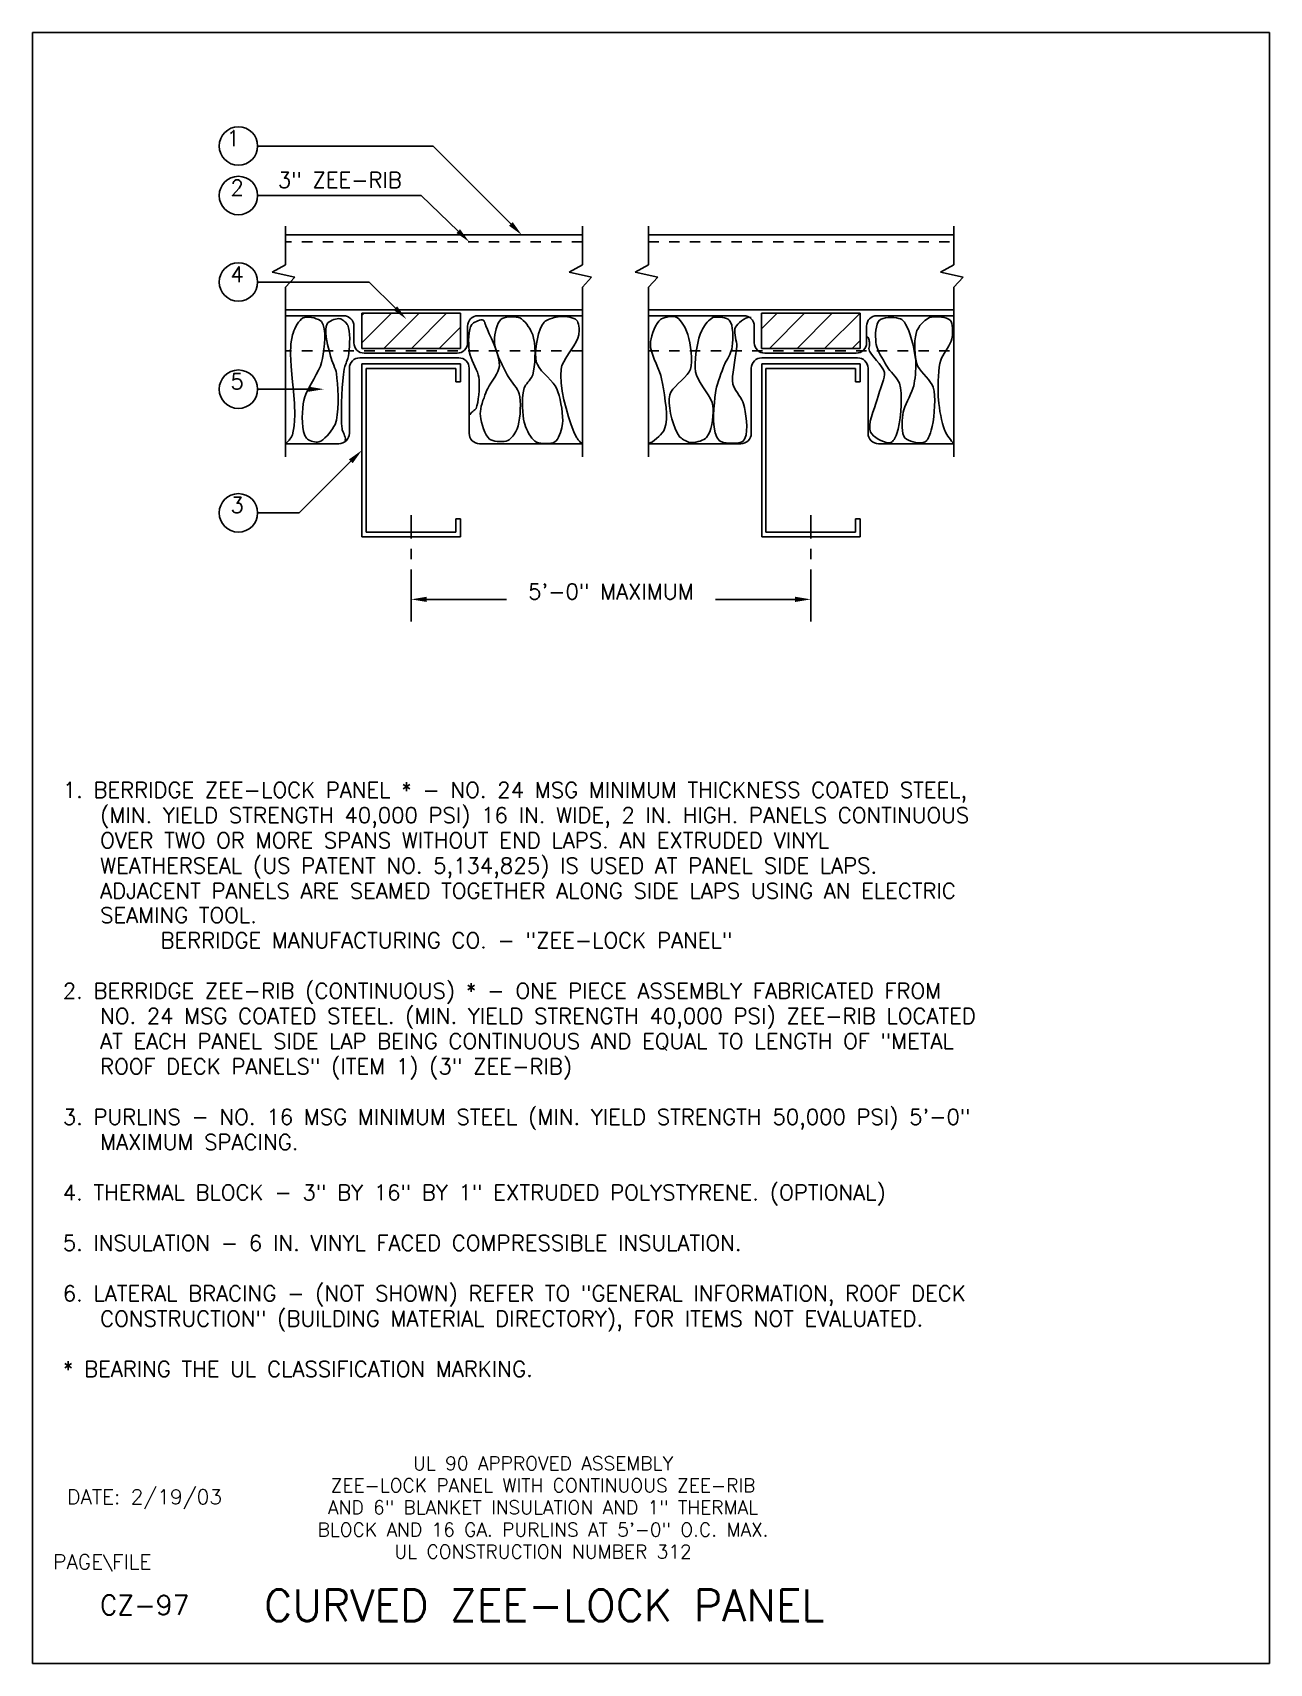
# Model space of a CAD drawing. Extents: x 0 to 11.9, y 0 to 15.7.
import ezdxf
from ezdxf.enums import TextEntityAlignment as Align

# ---------------------------------------------------------------- set-up
doc = ezdxf.new("R2010")
doc.units = 0
doc.header["$LTSCALE"] = 0.199995
doc.header["$MEASUREMENT"] = 0
doc.linetypes.add('CENTERX2', pattern=[4, 2.5, -0.5, 0.5, -0.5])
doc.linetypes.add('HIDDENX2', pattern=[0.75, 0.5, -0.25])
doc.layers.get('0').update_dxf_attribs({"linetype": 'CONTINUOUS'})
for name, color, linetype in [('BORDER', 7, 'CONTINUOUS'), ('CMP-FLSH', 7, 'CONTINUOUS'), ('DIM-TXT', 7, 'CONTINUOUS'), ('STRCTR', 7, 'CONTINUOUS')]:
    doc.layers.add(name, color=color, linetype=linetype)
doc.styles.add('ROMANS', font='romans', dxfattribs={"height": 0.15})

# ---------------------------------------------------------------- blocks, each defined once
blk = doc.blocks.new('*X0')
at = {"color": 0, "linetype": 'CONTINUOUS'}
for p, q in [((0.264, 22.273), (0.553, 22.562)), ((0.264, 22.538), (0.288, 22.562)), ((0.476, 22.22), (0.818, 22.562)), ((0.741, 22.22), (1.083, 22.562)), ((4.112, 22.408), (4.265, 22.562)), ((4.189, 22.22), (4.531, 22.562)), ((4.454, 22.22), (4.796, 22.562)), ((4.719, 22.22), (5.061, 22.561)), ((1.007, 22.22), (1.213, 22.426)), ((4.984, 22.22), (5.061, 22.296))]:
    blk.add_line(p, q, dxfattribs=at)

msp = doc.modelspace()

# ---------------------------------------------------------------- linework, layer by layer
at = {"color": 5, "linetype": 'CONTINUOUS'}
for p, q in [((0, 0), (0, 15.705)), ((0, 15.705), (11.91, 15.705)), ((11.91, 15.705), (11.91, 0)), ((11.91, 0), (0, 0))]:
    msp.add_line(p, q, dxfattribs=at)
at = {"layer": 'CMP-FLSH', "color": 1, "linetype": 'CONTINUOUS'}
for p, q in [((5.294, 13.756), (2.435, 13.756)), ((5.93, 13.756), (8.871, 13.756)), ((5.294, 13.034), (2.435, 13.034)), ((5.93, 13.034), (8.871, 13.034))]:
    msp.add_line(p, q, dxfattribs=at)
at = {"layer": 'CMP-FLSH', "color": 9, "linetype": 'HIDDENX2'}
for p, q in [((5.294, 13.689), (2.435, 13.689)), ((5.93, 13.689), (8.871, 13.689)), ((5.294, 12.642), (2.435, 12.642)), ((5.93, 12.642), (8.871, 12.642))]:
    msp.add_line(p, q, dxfattribs=at)
at = {"layer": 'CMP-FLSH', "color": 6, "linetype": 'CONTINUOUS'}
for p, q in [((2.435, 12.979), (2.994, 12.979)), ((3.094, 12.879), (3.094, 12.718)), ((4.189, 12.718), (4.189, 12.879)), ((4.289, 12.979), (5.294, 12.979)), ((5.93, 12.979), (6.85, 12.979)), ((6.95, 12.879), (6.95, 12.718)), ((8.031, 12.718), (8.031, 12.879)), ((8.131, 12.979), (8.871, 12.979)), ((3.15, 12.573), (4.104, 12.573)), ((3.194, 12.618), (4.089, 12.618)), ((7.021, 12.573), (7.945, 12.573)), ((7.05, 12.618), (7.931, 12.618)), ((3.05, 11.846), (3.05, 12.473)), ((4.204, 12.473), (4.204, 11.846)), ((6.921, 11.846), (6.921, 12.473)), ((8.045, 12.473), (8.045, 11.846)), ((2.435, 11.746), (2.95, 11.746)), ((4.304, 11.746), (5.294, 11.746)), ((5.93, 11.746), (6.821, 11.746)), ((8.145, 11.746), (8.871, 11.746))]:
    msp.add_line(p, q, dxfattribs=at)
at = {"layer": 'CMP-FLSH', "color": 3, "linetype": 'CONTINUOUS'}
for p, q in [((3.171, 12.662), (3.171, 13.004)), ((4.12, 13.004), (3.171, 13.004)), ((4.12, 12.662), (4.12, 13.004)), ((7.019, 12.662), (7.019, 13.004)), ((7.968, 13.004), (7.019, 13.004)), ((7.968, 12.662), (7.968, 13.004)), ((3.171, 12.662), (4.12, 12.662)), ((7.019, 12.662), (7.968, 12.662))]:
    msp.add_line(p, q, dxfattribs=at)
at = {"layer": 'CMP-FLSH', "color": 6, "linetype": 'CONTINUOUS'}
for points in [[(2.435, 11.746, 0), (2.443, 11.752, 0), (2.451, 11.76, 0), (2.46, 11.77, 0), (2.469, 11.78, 0), (2.478, 11.791, 0), (2.486, 11.802, 0), (2.493, 11.813, 0), (2.498, 11.824, 0), (2.502, 11.833, 0), (2.52, 11.918, 0), (2.526, 12.02, 0), (2.522, 12.132, 0), (2.512, 12.252, 0), (2.5, 12.374, 0), (2.49, 12.494, 0), (2.484, 12.607, 0), (2.487, 12.709, 0), (2.502, 12.795, 0), (2.508, 12.812, 0), (2.515, 12.832, 0), (2.525, 12.853, 0), (2.536, 12.875, 0), (2.548, 12.897, 0), (2.561, 12.917, 0), (2.575, 12.934, 0), (2.59, 12.948, 0), (2.604, 12.957, 0), (2.62, 12.962, 0), (2.64, 12.964, 0), (2.662, 12.964, 0), (2.686, 12.961, 0), (2.71, 12.957, 0), (2.732, 12.95, 0), (2.753, 12.942, 0), (2.77, 12.933, 0), (2.782, 12.922, 0), (2.799, 12.891, 0), (2.809, 12.853, 0), (2.814, 12.807, 0), (2.815, 12.758, 0), (2.811, 12.707, 0), (2.805, 12.656, 0), (2.798, 12.608, 0), (2.79, 12.565, 0), (2.782, 12.528, 0), (2.771, 12.493, 0), (2.754, 12.454, 0), (2.732, 12.412, 0), (2.708, 12.368, 0), (2.683, 12.324, 0), (2.659, 12.28, 0), (2.638, 12.238, 0), (2.621, 12.199, 0), (2.611, 12.163, 0), (2.606, 12.129, 0), (2.601, 12.089, 0), (2.598, 12.044, 0), (2.597, 11.997, 0), (2.598, 11.95, 0), (2.602, 11.904, 0), (2.61, 11.862, 0), (2.622, 11.826, 0), (2.638, 11.798, 0), (2.646, 11.79, 0), (2.657, 11.783, 0), (2.67, 11.776, 0), (2.685, 11.771, 0), (2.7, 11.766, 0), (2.716, 11.763, 0), (2.73, 11.761, 0), (2.743, 11.761, 0), (2.755, 11.763, 0), (2.774, 11.771, 0), (2.794, 11.784, 0), (2.815, 11.801, 0), (2.836, 11.822, 0), (2.855, 11.844, 0), (2.873, 11.867, 0), (2.889, 11.89, 0), (2.902, 11.912, 0), (2.912, 11.931, 0), (2.925, 11.974, 0), (2.934, 12.025, 0), (2.94, 12.082, 0), (2.942, 12.143, 0), (2.942, 12.205, 0), (2.94, 12.267, 0), (2.936, 12.325, 0), (2.931, 12.378, 0), (2.925, 12.423, 0), (2.922, 12.44, 0), (2.916, 12.46, 0), (2.908, 12.481, 0), (2.9, 12.503, 0), (2.891, 12.526, 0), (2.883, 12.548, 0), (2.875, 12.569, 0), (2.868, 12.589, 0), (2.864, 12.606, 0), (2.858, 12.633, 0), (2.85, 12.665, 0), (2.841, 12.7, 0), (2.833, 12.738, 0), (2.827, 12.776, 0), (2.823, 12.812, 0), (2.823, 12.846, 0), (2.827, 12.876, 0), (2.836, 12.901, 0), (2.844, 12.91, 0), (2.855, 12.919, 0), (2.869, 12.927, 0), (2.884, 12.935, 0), (2.9, 12.941, 0), (2.917, 12.946, 0), (2.933, 12.949, 0), (2.947, 12.951, 0), (2.959, 12.95, 0), (2.968, 12.947, 0), (2.977, 12.943, 0), (2.987, 12.937, 0), (2.997, 12.929, 0), (3.007, 12.921, 0), (3.016, 12.912, 0), (3.023, 12.903, 0), (3.03, 12.895, 0), (3.034, 12.887, 0), (3.043, 12.861, 0), (3.049, 12.831, 0), (3.053, 12.797, 0), (3.054, 12.76, 0), (3.053, 12.723, 0), (3.051, 12.686, 0), (3.048, 12.651, 0), (3.045, 12.619, 0), (3.041, 12.592, 0), (3.039, 12.58, 0), (3.035, 12.566, 0), (3.03, 12.552, 0), (3.024, 12.536, 0), (3.018, 12.521, 0), (3.012, 12.505, 0), (3.007, 12.491, 0), (3.003, 12.477, 0), (3, 12.465, 0), (2.993, 12.413, 0), (2.986, 12.352, 0), (2.981, 12.285, 0), (2.977, 12.214, 0), (2.974, 12.142, 0), (2.973, 12.071, 0), (2.974, 12.003, 0), (2.976, 11.942, 0), (2.98, 11.889, 0), (2.982, 11.878, 0), (2.987, 11.866, 0), (2.993, 11.852, 0), (2.999, 11.837, 0), (3.005, 11.823, 0), (3.01, 11.809, 0), (3.012, 11.796, 0), (3.012, 11.785, 0), (3.007, 11.777, 0)], [(5.294, 11.746, 0), (5.288, 11.751, 0), (5.281, 11.756, 0), (5.274, 11.762, 0), (5.267, 11.769, 0), (5.26, 11.777, 0), (5.254, 11.784, 0), (5.248, 11.792, 0), (5.243, 11.799, 0), (5.239, 11.805, 0), (5.213, 11.861, 0), (5.186, 11.929, 0), (5.16, 12.005, 0), (5.137, 12.087, 0), (5.117, 12.17, 0), (5.101, 12.253, 0), (5.09, 12.331, 0), (5.086, 12.403, 0), (5.089, 12.465, 0), (5.097, 12.498, 0), (5.114, 12.533, 0), (5.135, 12.571, 0), (5.16, 12.611, 0), (5.186, 12.65, 0), (5.211, 12.69, 0), (5.233, 12.727, 0), (5.25, 12.763, 0), (5.26, 12.795, 0), (5.261, 12.809, 0), (5.262, 12.824, 0), (5.262, 12.842, 0), (5.262, 12.86, 0), (5.26, 12.878, 0), (5.257, 12.896, 0), (5.252, 12.912, 0), (5.246, 12.925, 0), (5.239, 12.936, 0), (5.227, 12.945, 0), (5.212, 12.953, 0), (5.193, 12.959, 0), (5.173, 12.964, 0), (5.151, 12.968, 0), (5.13, 12.97, 0), (5.11, 12.971, 0), (5.091, 12.972, 0), (5.075, 12.971, 0), (5.061, 12.969, 0), (5.043, 12.966, 0), (5.024, 12.962, 0), (5.005, 12.956, 0), (4.985, 12.95, 0), (4.967, 12.942, 0), (4.95, 12.934, 0), (4.936, 12.925, 0), (4.925, 12.915, 0), (4.905, 12.885, 0), (4.888, 12.848, 0), (4.873, 12.805, 0), (4.861, 12.757, 0), (4.852, 12.708, 0), (4.846, 12.659, 0), (4.844, 12.613, 0), (4.845, 12.571, 0), (4.85, 12.535, 0), (4.861, 12.508, 0), (4.879, 12.479, 0), (4.902, 12.449, 0), (4.93, 12.419, 0), (4.958, 12.389, 0), (4.987, 12.359, 0), (5.012, 12.329, 0), (5.033, 12.302, 0), (5.048, 12.276, 0), (5.059, 12.246, 0), (5.07, 12.211, 0), (5.08, 12.172, 0), (5.088, 12.131, 0), (5.095, 12.088, 0), (5.101, 12.046, 0), (5.104, 12.006, 0), (5.105, 11.97, 0), (5.103, 11.938, 0), (5.1, 11.921, 0), (5.096, 11.9, 0), (5.09, 11.877, 0), (5.082, 11.854, 0), (5.074, 11.831, 0), (5.064, 11.809, 0), (5.053, 11.79, 0), (5.041, 11.774, 0), (5.028, 11.763, 0), (5.012, 11.755, 0), (4.992, 11.75, 0), (4.969, 11.748, 0), (4.945, 11.747, 0), (4.92, 11.748, 0), (4.895, 11.751, 0), (4.872, 11.756, 0), (4.852, 11.762, 0), (4.836, 11.77, 0), (4.822, 11.782, 0), (4.807, 11.798, 0), (4.793, 11.818, 0), (4.78, 11.84, 0), (4.768, 11.864, 0), (4.757, 11.889, 0), (4.747, 11.912, 0), (4.74, 11.934, 0), (4.734, 11.952, 0), (4.728, 11.982, 0), (4.723, 12.017, 0), (4.72, 12.056, 0), (4.718, 12.097, 0), (4.718, 12.139, 0), (4.719, 12.18, 0), (4.722, 12.218, 0), (4.727, 12.253, 0), (4.734, 12.283, 0), (4.739, 12.295, 0), (4.747, 12.309, 0), (4.758, 12.323, 0), (4.769, 12.338, 0), (4.781, 12.353, 0), (4.792, 12.368, 0), (4.803, 12.383, 0), (4.811, 12.396, 0), (4.816, 12.409, 0), (4.824, 12.444, 0), (4.831, 12.485, 0), (4.835, 12.53, 0), (4.837, 12.578, 0), (4.838, 12.627, 0), (4.836, 12.675, 0), (4.832, 12.72, 0), (4.825, 12.761, 0), (4.816, 12.795, 0), (4.809, 12.813, 0), (4.799, 12.833, 0), (4.787, 12.854, 0), (4.773, 12.876, 0), (4.758, 12.897, 0), (4.742, 12.916, 0), (4.725, 12.934, 0), (4.709, 12.947, 0), (4.693, 12.957, 0), (4.677, 12.962, 0), (4.657, 12.966, 0), (4.635, 12.968, 0), (4.611, 12.969, 0), (4.586, 12.967, 0), (4.563, 12.964, 0), (4.542, 12.959, 0), (4.523, 12.952, 0), (4.509, 12.943, 0), (4.495, 12.927, 0), (4.483, 12.906, 0), (4.472, 12.881, 0), (4.464, 12.853, 0), (4.457, 12.824, 0), (4.452, 12.794, 0), (4.449, 12.766, 0), (4.447, 12.74, 0), (4.447, 12.718, 0), (4.452, 12.688, 0), (4.46, 12.654, 0), (4.473, 12.618, 0), (4.488, 12.579, 0), (4.505, 12.541, 0), (4.523, 12.504, 0), (4.54, 12.468, 0), (4.556, 12.436, 0), (4.57, 12.409, 0), (4.58, 12.392, 0), (4.593, 12.373, 0), (4.608, 12.352, 0), (4.624, 12.33, 0), (4.64, 12.308, 0), (4.656, 12.286, 0), (4.669, 12.265, 0), (4.68, 12.245, 0), (4.686, 12.226, 0), (4.692, 12.196, 0), (4.696, 12.16, 0), (4.697, 12.12, 0), (4.696, 12.078, 0), (4.694, 12.035, 0), (4.689, 11.993, 0), (4.683, 11.954, 0), (4.675, 11.919, 0), (4.666, 11.889, 0), (4.66, 11.877, 0), (4.653, 11.863, 0), (4.644, 11.848, 0), (4.634, 11.833, 0), (4.623, 11.819, 0), (4.612, 11.805, 0), (4.6, 11.793, 0), (4.588, 11.783, 0), (4.577, 11.777, 0), (4.561, 11.772, 0), (4.542, 11.768, 0), (4.521, 11.766, 0), (4.498, 11.766, 0), (4.475, 11.768, 0), (4.452, 11.771, 0), (4.432, 11.776, 0), (4.414, 11.783, 0), (4.4, 11.791, 0), (4.383, 11.808, 0), (4.368, 11.83, 0), (4.354, 11.858, 0), (4.342, 11.888, 0), (4.332, 11.92, 0), (4.323, 11.953, 0), (4.317, 11.984, 0), (4.313, 12.012, 0), (4.311, 12.037, 0), (4.312, 12.057, 0), (4.315, 12.081, 0), (4.321, 12.107, 0), (4.329, 12.133, 0), (4.337, 12.161, 0), (4.347, 12.187, 0), (4.356, 12.212, 0), (4.365, 12.235, 0), (4.372, 12.254, 0), (4.383, 12.277, 0), (4.397, 12.302, 0), (4.414, 12.329, 0), (4.432, 12.358, 0), (4.45, 12.387, 0), (4.467, 12.415, 0), (4.48, 12.443, 0), (4.49, 12.47, 0), (4.495, 12.493, 0), (4.494, 12.53, 0), (4.486, 12.572, 0), (4.474, 12.618, 0), (4.457, 12.665, 0), (4.438, 12.713, 0), (4.418, 12.76, 0), (4.398, 12.805, 0), (4.38, 12.845, 0), (4.365, 12.88, 0), (4.363, 12.885, 0), (4.361, 12.892, 0), (4.359, 12.899, 0), (4.356, 12.907, 0), (4.354, 12.915, 0), (4.35, 12.922, 0), (4.347, 12.928, 0), (4.343, 12.933, 0), (4.338, 12.936, 0), (4.328, 12.938, 0), (4.315, 12.938, 0), (4.302, 12.935, 0), (4.287, 12.93, 0), (4.273, 12.924, 0), (4.259, 12.917, 0), (4.247, 12.91, 0), (4.236, 12.902, 0), (4.229, 12.894, 0), (4.217, 12.872, 0), (4.209, 12.845, 0), (4.203, 12.813, 0), (4.2, 12.779, 0), (4.199, 12.744, 0), (4.2, 12.709, 0), (4.202, 12.675, 0), (4.205, 12.645, 0), (4.208, 12.62, 0), (4.214, 12.598, 0), (4.222, 12.573, 0), (4.234, 12.546, 0), (4.246, 12.518, 0), (4.26, 12.49, 0), (4.272, 12.462, 0), (4.284, 12.435, 0), (4.292, 12.41, 0), (4.297, 12.388, 0), (4.3, 12.36, 0), (4.301, 12.328, 0), (4.301, 12.292, 0), (4.3, 12.254, 0), (4.297, 12.216, 0), (4.292, 12.179, 0), (4.286, 12.143, 0), (4.279, 12.112, 0), (4.27, 12.086, 0), (4.265, 12.079, 0), (4.258, 12.072, 0), (4.249, 12.065, 0), (4.24, 12.057, 0), (4.23, 12.05, 0), (4.222, 12.042, 0), (4.216, 12.035, 0), (4.214, 12.029, 0), (4.215, 12.023, 0)], [(5.93, 11.746, 0), (5.948, 11.753, 0), (5.968, 11.765, 0), (5.988, 11.779, 0), (6.009, 11.795, 0), (6.029, 11.814, 0), (6.048, 11.833, 0), (6.064, 11.852, 0), (6.077, 11.87, 0), (6.086, 11.888, 0), (6.098, 11.93, 0), (6.103, 11.98, 0), (6.104, 12.036, 0), (6.1, 12.096, 0), (6.093, 12.157, 0), (6.085, 12.218, 0), (6.075, 12.275, 0), (6.066, 12.327, 0), (6.057, 12.371, 0), (6.049, 12.402, 0), (6.037, 12.438, 0), (6.021, 12.477, 0), (6.004, 12.517, 0), (5.987, 12.559, 0), (5.972, 12.599, 0), (5.959, 12.638, 0), (5.951, 12.674, 0), (5.949, 12.706, 0), (5.951, 12.729, 0), (5.956, 12.757, 0), (5.964, 12.786, 0), (5.974, 12.817, 0), (5.985, 12.848, 0), (5.999, 12.877, 0), (6.013, 12.903, 0), (6.029, 12.925, 0), (6.045, 12.942, 0), (6.057, 12.949, 0), (6.072, 12.956, 0), (6.09, 12.962, 0), (6.109, 12.966, 0), (6.128, 12.97, 0), (6.148, 12.972, 0), (6.166, 12.972, 0), (6.182, 12.97, 0), (6.196, 12.966, 0), (6.209, 12.959, 0), (6.223, 12.947, 0), (6.237, 12.933, 0), (6.25, 12.916, 0), (6.262, 12.898, 0), (6.274, 12.879, 0), (6.284, 12.861, 0), (6.292, 12.845, 0), (6.298, 12.83, 0), (6.309, 12.798, 0), (6.319, 12.759, 0), (6.328, 12.717, 0), (6.336, 12.671, 0), (6.341, 12.625, 0), (6.344, 12.579, 0), (6.344, 12.536, 0), (6.341, 12.497, 0), (6.334, 12.464, 0), (6.322, 12.438, 0), (6.302, 12.411, 0), (6.277, 12.383, 0), (6.248, 12.355, 0), (6.218, 12.326, 0), (6.19, 12.298, 0), (6.165, 12.27, 0), (6.146, 12.242, 0), (6.136, 12.216, 0), (6.131, 12.179, 0), (6.131, 12.135, 0), (6.135, 12.087, 0), (6.144, 12.037, 0), (6.156, 11.986, 0), (6.171, 11.936, 0), (6.188, 11.891, 0), (6.206, 11.851, 0), (6.226, 11.819, 0), (6.234, 11.81, 0), (6.244, 11.802, 0), (6.256, 11.793, 0), (6.269, 11.784, 0), (6.283, 11.776, 0), (6.297, 11.769, 0), (6.31, 11.763, 0), (6.323, 11.759, 0), (6.334, 11.757, 0), (6.35, 11.757, 0), (6.368, 11.758, 0), (6.387, 11.761, 0), (6.408, 11.766, 0), (6.428, 11.772, 0), (6.447, 11.779, 0), (6.465, 11.788, 0), (6.48, 11.797, 0), (6.491, 11.807, 0), (6.507, 11.83, 0), (6.521, 11.859, 0), (6.532, 11.894, 0), (6.541, 11.932, 0), (6.548, 11.971, 0), (6.552, 12.011, 0), (6.554, 12.048, 0), (6.554, 12.082, 0), (6.551, 12.111, 0), (6.543, 12.143, 0), (6.527, 12.178, 0), (6.505, 12.216, 0), (6.481, 12.255, 0), (6.455, 12.295, 0), (6.43, 12.334, 0), (6.409, 12.372, 0), (6.392, 12.407, 0), (6.383, 12.439, 0), (6.379, 12.476, 0), (6.379, 12.519, 0), (6.382, 12.566, 0), (6.387, 12.616, 0), (6.395, 12.666, 0), (6.405, 12.715, 0), (6.416, 12.761, 0), (6.429, 12.802, 0), (6.443, 12.836, 0), (6.45, 12.85, 0), (6.459, 12.865, 0), (6.47, 12.882, 0), (6.483, 12.899, 0), (6.496, 12.915, 0), (6.51, 12.93, 0), (6.524, 12.943, 0), (6.538, 12.953, 0), (6.551, 12.96, 0), (6.566, 12.964, 0), (6.583, 12.966, 0), (6.603, 12.966, 0), (6.623, 12.965, 0), (6.644, 12.962, 0), (6.664, 12.958, 0), (6.682, 12.952, 0), (6.697, 12.944, 0), (6.708, 12.935, 0), (6.722, 12.915, 0), (6.732, 12.887, 0), (6.738, 12.856, 0), (6.742, 12.821, 0), (6.743, 12.784, 0), (6.742, 12.748, 0), (6.74, 12.713, 0), (6.736, 12.682, 0), (6.732, 12.656, 0), (6.728, 12.641, 0), (6.722, 12.624, 0), (6.714, 12.606, 0), (6.704, 12.587, 0), (6.694, 12.568, 0), (6.684, 12.55, 0), (6.674, 12.532, 0), (6.666, 12.516, 0), (6.66, 12.501, 0), (6.651, 12.477, 0), (6.64, 12.449, 0), (6.629, 12.419, 0), (6.617, 12.386, 0), (6.606, 12.353, 0), (6.595, 12.32, 0), (6.586, 12.289, 0), (6.58, 12.26, 0), (6.576, 12.235, 0), (6.571, 12.191, 0), (6.565, 12.14, 0), (6.561, 12.082, 0), (6.558, 12.022, 0), (6.558, 11.962, 0), (6.562, 11.904, 0), (6.572, 11.852, 0), (6.588, 11.809, 0), (6.612, 11.776, 0)], [(6.841, 11.77, 0), (6.859, 11.795, 0), (6.87, 11.83, 0), (6.876, 11.871, 0), (6.877, 11.916, 0), (6.874, 11.964, 0), (6.869, 12.011, 0), (6.862, 12.056, 0), (6.854, 12.096, 0), (6.847, 12.129, 0), (6.84, 12.148, 0), (6.83, 12.169, 0), (6.817, 12.191, 0), (6.802, 12.214, 0), (6.787, 12.237, 0), (6.773, 12.26, 0), (6.76, 12.282, 0), (6.75, 12.303, 0), (6.744, 12.321, 0), (6.741, 12.355, 0), (6.741, 12.393, 0), (6.745, 12.436, 0), (6.752, 12.481, 0), (6.759, 12.527, 0), (6.766, 12.572, 0), (6.773, 12.614, 0), (6.778, 12.654, 0), (6.78, 12.687, 0), (6.78, 12.704, 0), (6.777, 12.724, 0), (6.773, 12.745, 0), (6.769, 12.768, 0), (6.765, 12.79, 0), (6.762, 12.813, 0), (6.762, 12.833, 0), (6.763, 12.852, 0), (6.768, 12.867, 0), (6.778, 12.881, 0), (6.791, 12.897, 0), (6.808, 12.914, 0), (6.827, 12.929, 0), (6.847, 12.943, 0), (6.867, 12.954, 0), (6.887, 12.962, 0), (6.904, 12.964, 0), (6.919, 12.96, 0)], [(8.871, 11.746, 0), (8.861, 11.757, 0), (8.85, 11.771, 0), (8.838, 11.786, 0), (8.827, 11.802, 0), (8.815, 11.819, 0), (8.805, 11.836, 0), (8.795, 11.852, 0), (8.787, 11.868, 0), (8.781, 11.881, 0), (8.771, 11.909, 0), (8.762, 11.942, 0), (8.753, 11.978, 0), (8.745, 12.017, 0), (8.738, 12.057, 0), (8.732, 12.096, 0), (8.727, 12.134, 0), (8.723, 12.168, 0), (8.721, 12.197, 0), (8.719, 12.23, 0), (8.719, 12.268, 0), (8.719, 12.309, 0), (8.721, 12.353, 0), (8.723, 12.398, 0), (8.727, 12.441, 0), (8.731, 12.482, 0), (8.737, 12.519, 0), (8.745, 12.551, 0), (8.752, 12.571, 0), (8.764, 12.593, 0), (8.778, 12.616, 0), (8.793, 12.64, 0), (8.809, 12.665, 0), (8.824, 12.69, 0), (8.837, 12.713, 0), (8.847, 12.735, 0), (8.853, 12.756, 0), (8.856, 12.772, 0), (8.858, 12.792, 0), (8.86, 12.815, 0), (8.86, 12.838, 0), (8.859, 12.862, 0), (8.856, 12.884, 0), (8.851, 12.905, 0), (8.844, 12.922, 0), (8.835, 12.935, 0), (8.821, 12.946, 0), (8.801, 12.955, 0), (8.779, 12.961, 0), (8.753, 12.966, 0), (8.727, 12.968, 0), (8.701, 12.969, 0), (8.677, 12.968, 0), (8.655, 12.965, 0), (8.636, 12.96, 0), (8.622, 12.953, 0), (8.607, 12.943, 0), (8.591, 12.931, 0), (8.575, 12.916, 0), (8.559, 12.9, 0), (8.545, 12.883, 0), (8.533, 12.866, 0), (8.523, 12.85, 0), (8.516, 12.836, 0), (8.507, 12.808, 0), (8.501, 12.774, 0), (8.497, 12.736, 0), (8.495, 12.696, 0), (8.496, 12.655, 0), (8.498, 12.615, 0), (8.503, 12.577, 0), (8.508, 12.543, 0), (8.516, 12.514, 0), (8.526, 12.491, 0), (8.542, 12.467, 0), (8.561, 12.441, 0), (8.583, 12.415, 0), (8.606, 12.389, 0), (8.628, 12.363, 0), (8.647, 12.337, 0), (8.663, 12.313, 0), (8.673, 12.29, 0), (8.681, 12.253, 0), (8.685, 12.209, 0), (8.687, 12.161, 0), (8.686, 12.109, 0), (8.683, 12.057, 0), (8.678, 12.005, 0), (8.671, 11.956, 0), (8.663, 11.912, 0), (8.654, 11.875, 0), (8.651, 11.863, 0), (8.647, 11.85, 0), (8.641, 11.835, 0), (8.635, 11.82, 0), (8.628, 11.805, 0), (8.621, 11.791, 0), (8.612, 11.779, 0), (8.604, 11.77, 0), (8.594, 11.763, 0), (8.577, 11.758, 0), (8.556, 11.755, 0), (8.532, 11.755, 0), (8.506, 11.758, 0), (8.481, 11.763, 0), (8.456, 11.77, 0), (8.434, 11.779, 0), (8.415, 11.789, 0), (8.401, 11.801, 0), (8.39, 11.819, 0), (8.381, 11.843, 0), (8.376, 11.872, 0), (8.374, 11.903, 0), (8.373, 11.935, 0), (8.375, 11.967, 0), (8.377, 11.998, 0), (8.38, 12.025, 0), (8.383, 12.049, 0), (8.389, 12.073, 0), (8.399, 12.1, 0), (8.411, 12.13, 0), (8.425, 12.16, 0), (8.44, 12.192, 0), (8.455, 12.222, 0), (8.468, 12.252, 0), (8.478, 12.279, 0), (8.486, 12.303, 0), (8.49, 12.325, 0), (8.494, 12.351, 0), (8.498, 12.38, 0), (8.501, 12.411, 0), (8.503, 12.442, 0), (8.505, 12.473, 0), (8.506, 12.502, 0), (8.505, 12.528, 0), (8.504, 12.551, 0), (8.5, 12.584, 0), (8.493, 12.622, 0), (8.485, 12.663, 0), (8.475, 12.707, 0), (8.463, 12.751, 0), (8.45, 12.793, 0), (8.437, 12.833, 0), (8.422, 12.869, 0), (8.407, 12.898, 0), (8.404, 12.904, 0), (8.4, 12.91, 0), (8.395, 12.916, 0), (8.389, 12.923, 0), (8.383, 12.929, 0), (8.377, 12.935, 0), (8.371, 12.941, 0), (8.365, 12.945, 0), (8.359, 12.948, 0), (8.341, 12.953, 0), (8.318, 12.958, 0), (8.293, 12.961, 0), (8.266, 12.962, 0), (8.239, 12.961, 0), (8.213, 12.958, 0), (8.19, 12.953, 0), (8.17, 12.946, 0), (8.154, 12.935, 0), (8.142, 12.919, 0), (8.132, 12.896, 0), (8.125, 12.869, 0), (8.121, 12.84, 0), (8.118, 12.809, 0), (8.118, 12.778, 0), (8.119, 12.748, 0), (8.121, 12.722, 0), (8.124, 12.7, 0), (8.13, 12.678, 0), (8.138, 12.654, 0), (8.15, 12.628, 0), (8.163, 12.602, 0), (8.178, 12.575, 0), (8.193, 12.549, 0), (8.207, 12.524, 0), (8.221, 12.502, 0), (8.233, 12.483, 0), (8.243, 12.468, 0), (8.256, 12.452, 0), (8.27, 12.434, 0), (8.286, 12.416, 0), (8.302, 12.398, 0), (8.317, 12.379, 0), (8.33, 12.361, 0), (8.34, 12.344, 0), (8.347, 12.328, 0), (8.357, 12.284, 0), (8.363, 12.233, 0), (8.365, 12.176, 0), (8.364, 12.116, 0), (8.361, 12.055, 0), (8.354, 11.995, 0), (8.346, 11.938, 0), (8.335, 11.887, 0), (8.323, 11.844, 0), (8.32, 11.835, 0), (8.315, 11.824, 0), (8.309, 11.812, 0), (8.303, 11.8, 0), (8.296, 11.788, 0), (8.288, 11.777, 0), (8.28, 11.768, 0), (8.271, 11.761, 0), (8.263, 11.757, 0), (8.243, 11.755, 0), (8.22, 11.759, 0), (8.195, 11.766, 0), (8.168, 11.777, 0), (8.143, 11.79, 0), (8.119, 11.806, 0), (8.098, 11.823, 0), (8.081, 11.84, 0), (8.07, 11.856, 0), (8.062, 11.886, 0), (8.061, 11.922, 0), (8.067, 11.963, 0), (8.078, 12.006, 0), (8.091, 12.05, 0), (8.106, 12.093, 0), (8.121, 12.134, 0), (8.133, 12.172, 0), (8.142, 12.204, 0), (8.148, 12.225, 0), (8.156, 12.249, 0), (8.166, 12.276, 0), (8.176, 12.304, 0), (8.185, 12.332, 0), (8.193, 12.36, 0), (8.2, 12.387, 0), (8.203, 12.412, 0), (8.203, 12.433, 0), (8.194, 12.459, 0), (8.176, 12.487, 0), (8.153, 12.517, 0), (8.126, 12.548, 0), (8.1, 12.579, 0), (8.077, 12.609, 0), (8.06, 12.638, 0), (8.053, 12.664, 0), (8.058, 12.687, 0), (8.059, 12.695, 0), (8.06, 12.703, 0), (8.06, 12.713, 0), (8.059, 12.723, 0), (8.057, 12.734, 0), (8.055, 12.744, 0), (8.052, 12.753, 0), (8.049, 12.761, 0), (8.046, 12.768, 0), (8.044, 12.77, 0), (8.042, 12.771, 0), (8.04, 12.773, 0), (8.037, 12.775, 0), (8.034, 12.777, 0), (8.032, 12.778, 0), (8.03, 12.779, 0), (8.028, 12.78, 0), (8.028, 12.78, 0)], [(6.612, 11.776, 0), (6.629, 11.766, 0), (6.653, 11.759, 0), (6.68, 11.754, 0), (6.711, 11.751, 0), (6.742, 11.75, 0), (6.772, 11.751, 0), (6.8, 11.754, 0), (6.823, 11.761, 0), (6.841, 11.77, 0)]]:
    msp.add_polyline3d(points, dxfattribs=at)
for centre, start, end in [((2.994, 12.879), 359.9997, 90), ((4.289, 12.879), 90, 180.0003), ((6.85, 12.879), 359.9996, 90), ((8.131, 12.879), 89.9996, 180.0004), ((3.15, 12.473), 90, 180.0003), ((3.194, 12.718), 179.9997, 270), ((4.089, 12.718), 269.9999, 0.0004), ((4.104, 12.473), 359.9996, 90.0001), ((7.021, 12.473), 89.9999, 180.0004), ((7.05, 12.718), 179.9996, 270.0004), ((7.931, 12.718), 270.0002, 0.0004), ((7.945, 12.473), 359.9996, 90.0001), ((2.95, 11.846), 270, 0.0003), ((4.304, 11.846), 179.9997, 270), ((6.821, 11.846), 269.9999, 0.0004), ((8.145, 11.846), 179.9996, 270.0001)]:
    msp.add_arc(centre, 0.1, start, end, dxfattribs=at)
at = {"layer": 'DIM-TXT', "color": 3, "linetype": 'CONTINUOUS'}
for p, q in [((3.857, 14.613), (2.168, 14.613)), ((4.605, 13.862), (3.857, 14.613)), ((3.742, 14.136), (2.168, 14.136)), ((4.098, 13.793), (3.742, 14.136)), ((3.241, 13.303), (2.168, 13.303)), ((3.493, 13.052), (3.241, 13.303)), ((2.654, 12.271), (2.168, 12.271)), ((3.065, 11.577), (2.566, 11.08)), ((2.566, 11.08), (2.168, 11.08)), ((3.796, 10.247), (4.563, 10.247)), ((7.343, 10.247), (6.576, 10.247))]:
    msp.add_line(p, q, dxfattribs=at)
at = {"layer": 'DIM-TXT', "color": 9, "linetype": 'CENTERX2'}
for p, q in [((3.646, 10.034), (3.646, 11.058)), ((7.493, 10.034), (7.493, 11.058))]:
    msp.add_line(p, q, dxfattribs=at)
at = {"layer": 'DIM-TXT', "color": 3, "linetype": 'CONTINUOUS'}
for centre in [(1.982, 14.613), (1.982, 14.136), (1.982, 13.303), (1.982, 12.271), (1.982, 11.08)]:
    msp.add_circle(centre, 0.185, dxfattribs=at)
for points in [[(4.623, 13.88), (4.588, 13.845), (4.711, 13.756)], [(4.116, 13.811), (4.081, 13.775), (4.206, 13.689)], [(3.51, 13.069), (3.475, 13.034), (3.599, 12.946)], [(2.654, 12.296), (2.654, 12.246), (2.804, 12.271)], [(3.047, 11.595), (3.083, 11.559), (3.171, 11.683)], [(3.796, 10.272), (3.796, 10.222), (3.646, 10.247)], [(7.343, 10.272), (7.343, 10.222), (7.493, 10.247)]]:
    msp.add_solid(points, dxfattribs=at)
at = {"layer": 'STRCTR', "color": 2, "linetype": 'CONTINUOUS'}
for p, q in [((2.435, 13.84), (2.435, 13.47)), ((5.294, 13.84), (5.294, 13.47)), ((5.93, 13.84), (5.93, 13.47)), ((8.871, 13.84), (8.871, 13.47)), ((2.435, 13.47), (2.307, 13.398)), ((2.307, 13.398), (2.524, 13.349)), ((5.294, 13.47), (5.166, 13.398)), ((5.166, 13.398), (5.383, 13.349)), ((5.93, 13.47), (5.803, 13.398)), ((5.803, 13.398), (6.02, 13.349)), ((8.871, 13.47), (8.743, 13.398)), ((8.743, 13.398), (8.96, 13.349)), ((2.524, 13.349), (2.435, 13.252)), ((2.435, 13.252), (2.435, 11.621)), ((5.383, 13.349), (5.294, 13.252)), ((5.294, 13.252), (5.294, 11.621)), ((6.02, 13.349), (5.93, 13.252)), ((5.93, 13.252), (5.93, 11.621)), ((8.96, 13.349), (8.871, 13.252)), ((8.871, 13.252), (8.871, 11.621))]:
    msp.add_line(p, q, dxfattribs=at)
at = {"layer": 'STRCTR', "color": 4, "linetype": 'CONTINUOUS'}
for p, q in [((3.171, 12.515), (3.171, 10.85)), ((3.171, 12.515), (4.12, 12.515)), ((4.075, 12.471), (3.212, 12.471)), ((3.212, 12.471), (3.212, 10.895)), ((4.075, 12.341), (4.075, 12.471)), ((4.12, 12.515), (4.12, 12.341)), ((7.021, 12.515), (7.021, 10.85)), ((7.021, 12.515), (7.969, 12.515)), ((7.924, 12.471), (7.062, 12.471)), ((7.062, 12.471), (7.062, 10.895)), ((7.924, 12.341), (7.924, 12.471)), ((7.969, 12.515), (7.969, 12.341)), ((4.12, 12.341), (4.075, 12.341)), ((7.969, 12.341), (7.924, 12.341)), ((4.12, 11.024), (4.075, 11.024)), ((4.075, 11.024), (4.075, 10.895)), ((4.12, 10.85), (4.12, 11.024)), ((7.969, 11.024), (7.924, 11.024)), ((7.924, 11.024), (7.924, 10.895)), ((7.969, 10.85), (7.969, 11.024)), ((3.171, 10.85), (4.12, 10.85)), ((4.075, 10.895), (3.212, 10.895)), ((7.021, 10.85), (7.969, 10.85)), ((7.924, 10.895), (7.062, 10.895))]:
    msp.add_line(p, q, dxfattribs=at)

# ---------------------------------------------------------------- block references
at = {"layer": 'CMP-FLSH', "color": 3, "linetype": 'CONTINUOUS'}
msp.add_blockref('*X0', (2.907, -9.557), dxfattribs=at)

# ---------------------------------------------------------------- texts
at = {"layer": 'BORDER', "color": 3, "linetype": 'CONTINUOUS', "style": 'ROMANS'}
for s, p in [('UL 90 APPROVED ASSEMBLY', (4.915, 1.861)), ('ZEE-LOCK PANEL WITH CONTINUOUS ZEE-RIB', (4.915, 1.648)), ('AND 6" BLANKET INSULATION AND 1" THERMAL', (4.915, 1.436)), ('BLOCK AND 16 GA. PURLINS AT 5\'-0" O.C. MAX.', (4.915, 1.223)), ('UL CONSTRUCTION NUMBER 312', (4.915, 1.011))]:
    msp.add_text(s, height=0.13125, dxfattribs=at).set_placement(p, align=Align.CENTER)
msp.add_text('DATE: 2/19/03', height=0.14265, dxfattribs=at).set_placement((1.078, 1.594), align=Align.MIDDLE)
msp.add_text('PAGE\\FILE', height=0.1426, dxfattribs=at).set_placement((0.197, 0.907))
at = {"layer": 'BORDER', "color": 2, "linetype": 'CONTINUOUS', "style": 'ROMANS'}
msp.add_text('CZ-97', height=0.1875, dxfattribs=at).set_placement((1.078, 0.562), align=Align.MIDDLE)
at = {"layer": 'BORDER', "color": 5, "style": 'ROMANS'}
msp.add_text('CURVED ZEE-LOCK PANEL', height=0.30271, dxfattribs=at).set_placement((4.927, 0.559), align=Align.MIDDLE)
at = {"layer": 'DIM-TXT', "color": 3, "linetype": 'CONTINUOUS', "style": 'ROMANS'}
for s, p in [('1', (1.995, 14.613)), ('2', (2.033, 14.136)), ('4', (2.033, 13.303)), ('5', (2.033, 12.271)), ('3', (2.033, 11.08))]:
    msp.add_text(s, height=0.15, dxfattribs=at).set_placement(p, align=Align.RIGHT)
for s, p in [('3" ZEE-RIB', (2.958, 14.211)), ('5\'-0" MAXIMUM', (5.569, 10.247))]:
    msp.add_text(s, height=0.15, dxfattribs=at).set_placement(p, align=Align.CENTER)
for s, p in [('1. BERRIDGE ZEE-LOCK PANEL * - NO. 24 MSG MINIMUM THICKNESS COATED STEEL,', (0.29, 8.337)), ('(MIN. YIELD STRENGTH 40,000 PSI) 16 IN. WIDE, 2 IN. HIGH. PANELS CONTINUOUS', (0.65, 8.094)), ('OVER TWO OR MORE SPANS WITHOUT END LAPS. AN EXTRUDED VINYL', (0.65, 7.851)), ('WEATHERSEAL (US PATENT NO. 5,134,825) IS USED AT PANEL SIDE LAPS.', (0.65, 7.608)), ('ADJACENT PANELS ARE SEAMED TOGETHER ALONG SIDE LAPS USING AN ELECTRIC', (0.65, 7.365)), ('SEAMING TOOL.', (0.65, 7.131)), ('BERRIDGE MANUFACTURING CO. - "ZEE-LOCK PANEL"', (1.23, 6.888)), ('2. BERRIDGE ZEE-RIB (CONTINUOUS) * - ONE PIECE ASSEMBLY FABRICATED FROM', (0.29, 6.402)), ('NO. 24 MSG COATED STEEL. (MIN. YIELD STRENGTH 40,000 PSI) ZEE-RIB LOCATED', (0.65, 6.16)), ('AT EACH PANEL SIDE LAP BEING CONTINUOUS AND EQUAL TO LENGTH OF "METAL', (0.65, 5.917)), ('ROOF DECK PANELS" (ITEM 1) (3" ZEE-RIB)', (0.65, 5.674)), ('3. PURLINS - NO. 16 MSG MINIMUM STEEL (MIN. YIELD STRENGTH 50,000 PSI) 5\'-0"', (0.29, 5.188)), ('MAXIMUM SPACING.', (0.65, 4.945)), ('4. THERMAL BLOCK - 3" BY 16" BY 1" EXTRUDED POLYSTYRENE. (OPTIONAL)', (0.29, 4.46)), ('5. INSULATION - 6 IN. VINYL FACED COMPRESSIBLE INSULATION.', (0.29, 3.974)), ('6. LATERAL BRACING - (NOT SHOWN) REFER TO "GENERAL INFORMATION, ROOF DECK', (0.29, 3.488)), ('CONSTRUCTION" (BUILDING MATERIAL DIRECTORY), FOR ITEMS NOT EVALUATED.', (0.65, 3.245)), ('* BEARING THE UL CLASSIFICATION MARKING.', (0.29, 2.76))]:
    msp.add_text(s, height=0.15, dxfattribs=at).set_placement(p)

doc.saveas('drawing.dxf')
